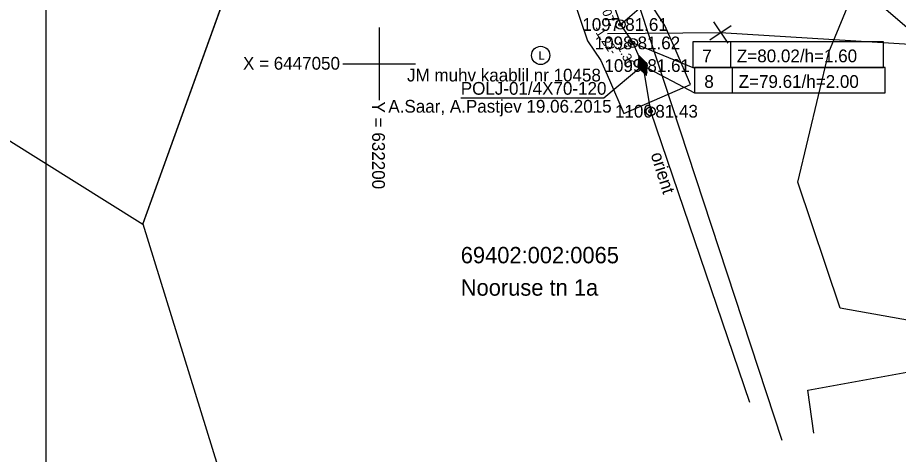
# Model space of a CAD drawing. Extents: x 632125 to 632281, y 6446963 to 6447127.
# Drawn here: x 632180.12 to 632228.57, y 6447028.54 to 6447052.54 of the extents above; entities that cross this region are included whole.
import ezdxf

# ---------------------------------------------------------------- set-up
doc = ezdxf.new("R2010")
doc.units = 0
for name, color, linetype in [('ABIJOONIS', 7, 'Continuous'), ('JOONSIDE', 7, 'Continuous'), ('KAEV', 7, 'Continuous'), ('KOORDPUNKT', 7, 'Continuous'), ('MOOTKORG', 7, 'Continuous'), ('MOOTMPUNKT', 7, 'Continuous'), ('MOOTNR', 7, 'Continuous'), ('MOOTPIIR', 7, 'Continuous'), ('MPKAABEL', 7, 'Continuous'), ('PIIR', 7, 'Continuous'), ('SITRASS', 7, 'Continuous'), ('TEE', 7, 'Continuous'), ('VORK', 7, 'Continuous'), ('VORMISTUS', 7, 'Continuous'), ('VTRASS', 7, 'Continuous')]:
    doc.layers.add(name, color=color, linetype=linetype)

msp = doc.modelspace()

# ---------------------------------------------------------------- linework, layer by layer
at = {"layer": 'ABIJOONIS'}
for points in [[(632213.282, 6447052.158), (632215.082, 6447053.721), (632225.582, 6447053.721), (632225.582, 6447055.121), (632215.082, 6447055.121), (632215.082, 6447053.721)], [(632213.961, 6447051.147), (632217.254, 6447049.805), (632227.754, 6447049.805), (632227.754, 6447051.205), (632217.254, 6447051.205), (632217.254, 6447049.805)], [(632219.354, 6447049.805), (632219.354, 6447051.205)], [(632214.502, 6447049.903), (632217.348, 6447048.397), (632227.848, 6447048.397), (632227.848, 6447049.797), (632217.348, 6447049.797), (632217.348, 6447048.397)], [(632219.448, 6447048.397), (632219.448, 6447049.797)]]:
    msp.add_lwpolyline(points, dxfattribs=at)
at = {"layer": 'KAEV'}
msp.add_circle((632208.89, 6447050.46), 0.5, dxfattribs=at)
at = {"layer": 'KOORDPUNKT'}
for centre, radius in [((632213.282, 6447052.158), 0.25), ((632213.282, 6447052.158), 0.025), ((632213.282, 6447052.158), 0.0221), ((632213.282, 6447052.158), 0.0191), ((632213.282, 6447052.158), 0.0161), ((632213.282, 6447052.158), 0.0132), ((632213.282, 6447052.158), 0.0102), ((632213.282, 6447052.158), 0.00726), ((632213.282, 6447052.158), 0.0043), ((632213.961, 6447051.147), 0.25), ((632213.961, 6447051.147), 0.025), ((632213.961, 6447051.147), 0.0221), ((632213.961, 6447051.147), 0.0191), ((632213.961, 6447051.147), 0.0161), ((632213.961, 6447051.147), 0.0132), ((632213.961, 6447051.147), 0.0102), ((632213.961, 6447051.147), 0.00726), ((632213.961, 6447051.147), 0.0043), ((632214.502, 6447049.903), 0.25), ((632214.502, 6447049.903), 0.025), ((632214.502, 6447049.903), 0.0221), ((632214.502, 6447049.903), 0.0191), ((632214.502, 6447049.903), 0.0161), ((632214.502, 6447049.903), 0.0132), ((632214.502, 6447049.903), 0.0102), ((632214.502, 6447049.903), 0.00726), ((632214.502, 6447049.903), 0.0043), ((632214.938, 6447047.393), 0.25), ((632214.938, 6447047.393), 0.025), ((632214.938, 6447047.393), 0.0221), ((632214.938, 6447047.393), 0.0191), ((632214.938, 6447047.393), 0.0161), ((632214.938, 6447047.393), 0.0132), ((632214.938, 6447047.393), 0.0102), ((632214.938, 6447047.393), 0.00726), ((632214.938, 6447047.393), 0.0043)]:
    msp.add_circle(centre, radius, dxfattribs=at)
at = {"layer": 'MOOTMPUNKT'}
for centre in [(632213.282, 6447052.158), (632213.961, 6447051.147), (632214.502, 6447049.903), (632214.938, 6447047.393)]:
    msp.add_circle(centre, 0.1, dxfattribs=at)
at = {"layer": 'MOOTPIIR'}
msp.add_lwpolyline([(632210.693, 6447053.545), (632211.475, 6447051.261), (632212.199, 6447050.183), (632212.668, 6447049.106), (632213.466, 6447047.272), (632217.134, 6447048.867), (632216.336, 6447050.701), (632215.723, 6447052.111), (632215.089, 6447053.055)], dxfattribs=at)
at = {"layer": 'MPKAABEL'}
for p, q in [((632214.283, 6447050.456), (632214.247, 6447049.804)), ((632214.304, 6447050.436), (632214.28, 6447050.409)), ((632214.283, 6447050.456), (632214.752, 6447050.002)), ((632214.573, 6447050.175), (632214.247, 6447049.803)), ((632214.555, 6447050.192), (632214.249, 6447049.843)), ((632214.537, 6447050.209), (632214.251, 6447049.883)), ((632214.519, 6447050.227), (632214.253, 6447049.924)), ((632214.501, 6447050.244), (632214.255, 6447049.964)), ((632214.483, 6447050.262), (632214.258, 6447050.005)), ((632214.465, 6447050.279), (632214.26, 6447050.045)), ((632214.447, 6447050.297), (632214.262, 6447050.085)), ((632214.429, 6447050.314), (632214.264, 6447050.126)), ((632214.591, 6447050.157), (632214.265, 6447049.786)), ((632214.411, 6447050.331), (632214.267, 6447050.166)), ((632214.393, 6447050.349), (632214.269, 6447050.207)), ((632214.375, 6447050.366), (632214.271, 6447050.247)), ((632214.357, 6447050.384), (632214.273, 6447050.288)), ((632214.339, 6447050.401), (632214.276, 6447050.328)), ((632214.321, 6447050.419), (632214.278, 6447050.369)), ((632214.609, 6447050.14), (632214.283, 6447049.768)), ((632214.627, 6447050.122), (632214.301, 6447049.751)), ((632214.645, 6447050.105), (632214.319, 6447049.734)), ((632214.663, 6447050.088), (632214.337, 6447049.716)), ((632214.681, 6447050.07), (632214.355, 6447049.699)), ((632214.699, 6447050.053), (632214.373, 6447049.681)), ((632214.717, 6447050.035), (632214.391, 6447049.664)), ((632214.735, 6447050.018), (632214.409, 6447049.646)), ((632214.752, 6447049.999), (632214.427, 6447049.629)), ((632214.749, 6447049.958), (632214.445, 6447049.612)), ((632214.716, 6447049.349), (632214.752, 6447050.002)), ((632214.716, 6447049.349), (632214.247, 6447049.804)), ((632214.747, 6447049.918), (632214.463, 6447049.594)), ((632214.745, 6447049.878), (632214.481, 6447049.577)), ((632214.743, 6447049.837), (632214.499, 6447049.559)), ((632214.74, 6447049.797), (632214.517, 6447049.542)), ((632214.738, 6447049.756), (632214.535, 6447049.525)), ((632214.736, 6447049.716), (632214.553, 6447049.507)), ((632214.734, 6447049.675), (632214.571, 6447049.49)), ((632214.731, 6447049.635), (632214.589, 6447049.472)), ((632214.729, 6447049.594), (632214.607, 6447049.455)), ((632214.727, 6447049.554), (632214.625, 6447049.437)), ((632214.725, 6447049.513), (632214.643, 6447049.42)), ((632214.722, 6447049.473), (632214.661, 6447049.403)), ((632214.72, 6447049.432), (632214.679, 6447049.385)), ((632214.718, 6447049.392), (632214.697, 6447049.368)), ((632214.716, 6447049.351), (632214.715, 6447049.35))]:
    msp.add_line(p, q, dxfattribs=at)
for points in [[(632210.79, 6447069.082), (632209.477, 6447067.363), (632209.34, 6447066.792), (632210.117, 6447063.86), (632212.611, 6447054.118), (632213.282, 6447052.158), (632213.961, 6447051.147), (632214.502, 6447049.903)], [(632210.79, 6447069.082), (632209.477, 6447067.363), (632209.34, 6447066.792), (632210.117, 6447063.86), (632212.611, 6447054.118), (632213.282, 6447052.158), (632213.961, 6447051.147), (632214.502, 6447049.903)], [(632214.502, 6447049.903), (632212.371, 6447048.116), (632204.496, 6447048.116)], [(632214.502, 6447049.903), (632214.938, 6447047.393), (632220.374, 6447031.417)]]:
    msp.add_lwpolyline(points, dxfattribs=at)
at = {"layer": 'PIIR'}
for points in [[(632187, 6447041.19), (632200.37, 6447078.24), (632142.76, 6447111.55), (632139.33, 6447110.69), (632124.54, 6447080.27)], [(632249.71, 6447038.24), (632240.28, 6447043.35), (632233.15, 6447048.46), (632220.69, 6447059.16), (632200.39, 6447078.27), (632187.01, 6447041.21), (632194.95, 6447015.56), (632251.8, 6447026.49)]]:
    msp.add_lwpolyline(points, close=True, dxfattribs=at)
at = {"layer": 'SITRASS'}
msp.add_lwpolyline([(632211.101, 6447082.427), (632211.741, 6447075.667), (632212.156, 6447071.599), (632212.571, 6447065.046), (632213.515, 6447055.582), (632222.153, 6447029.319)], dxfattribs=at)
at = {"layer": 'TEE'}
for points in [[(632248.52, 6447040.61), (632244.67, 6447037.81), (632231.63, 6447035.45), (632225.36, 6447036.57), (632223.04, 6447043.49), (632224.75, 6447050.63), (632226.66, 6447055.31)], [(632223.922, 6447029.712), (632223.589, 6447032.063), (632231.654, 6447033.528), (632235.318, 6447034.198), (632249.3, 6447036.311), (632249.827, 6447034.283)]]:
    msp.add_lwpolyline(points, dxfattribs=at)
at = {"layer": 'VORK'}
for p, q in [((632200, 6447052), (632200, 6447048)), ((632198, 6447050), (632202, 6447050))]:
    msp.add_line(p, q, dxfattribs=at)
at = {"layer": 'VORMISTUS'}
msp.add_lwpolyline([(632181.688, 6446963.7), (632181.688, 6447107.2), (632274.188, 6447107.2), (632274.188, 6446963.7)], close=True, dxfattribs=at)
at = {"layer": 'VTRASS'}
for p, q in [((632218.205, 6447051.325), (632219.364, 6447052.111)), ((632218.391, 6447052.297), (632219.178, 6447051.139))]:
    msp.add_line(p, q, dxfattribs=at)
msp.add_lwpolyline([(632212.56, 6447051.669), (632218.784, 6447051.718), (632241.726, 6447050.315), (632244.566, 6447049.007), (632248.98, 6447045.736), (632257.413, 6447042.988)], dxfattribs=at)

# ---------------------------------------------------------------- texts
at = {"layer": 'ABIJOONIS'}
for s, p in [('7', (632217.779, 6447050.085)), ('Z=80.02/h=1.60', (632219.687, 6447050.085)), ('8', (632217.891, 6447048.677)), ('Z=79.61/h=2.00', (632219.781, 6447048.677))]:
    msp.add_text(s, height=0.7, dxfattribs=at).set_placement(p)
at = {"layer": 'JOONSIDE'}
for s, rotation, p in [('-2.07-', 288.8985, (632212.008, 6447053.637)), ('-1.22-', 303.8858, (632211.77, 6447051.898)), ('-1.36-', 293.5071, (632213.032, 6447051.143))]:
    msp.add_text(s, height=0.5, rotation=rotation, dxfattribs=at).set_placement(p)
at = {"layer": 'KAEV'}
msp.add_text('L', height=0.45, dxfattribs=at).set_placement((632208.777, 6447050.235))
at = {"layer": 'MOOTKORG'}
for s, p in [(' 81.61', (632213.282, 6447051.808)), (' 81.62', (632213.961, 6447050.797)), (' 81.61', (632214.502, 6447049.553)), (' 81.43', (632214.938, 6447047.043))]:
    msp.add_text(s, height=0.7, dxfattribs=at).set_placement(p)
at = {"layer": 'MOOTNR'}
for s, p in [('1097 ', (632211.182, 6447051.808)), ('1098 ', (632211.861, 6447050.797)), ('1099 ', (632212.402, 6447049.553)), ('1100 ', (632212.978, 6447047.043))]:
    msp.add_text(s, height=0.7, dxfattribs=at).set_placement(p)
at = {"layer": 'MPKAABEL'}
for s, p in [('JM muhv kaablil nr 10458', (632201.538, 6447049.029)), ('POLJ-01/4X70-120', (632204.496, 6447048.3)), ('A.Saar, A.Pastjev 19.06.2015', (632200.512, 6447047.316))]:
    msp.add_text(s, height=0.7, dxfattribs=at).set_placement(p)
msp.add_text('orient', height=0.7, rotation=287.3271, dxfattribs=at).set_placement((632214.934, 6447045.025))
at = {"layer": 'PIIR'}
for s, p in [('69402:002:0065', (632204.495, 6447039.04)), ('Nooruse tn 1a ', (632204.495, 6447037.261))]:
    msp.add_text(s, height=0.9, dxfattribs=at).set_placement(p)
at = {"layer": 'VORK'}
msp.add_text('X = 6447050', height=0.7, dxfattribs=at).set_placement((632192.517, 6447049.677))
msp.add_text('Y = 632200 ', height=0.7, rotation=270, dxfattribs=at).set_placement((632199.622, 6447047.927))

doc.saveas('drawing.dxf')
